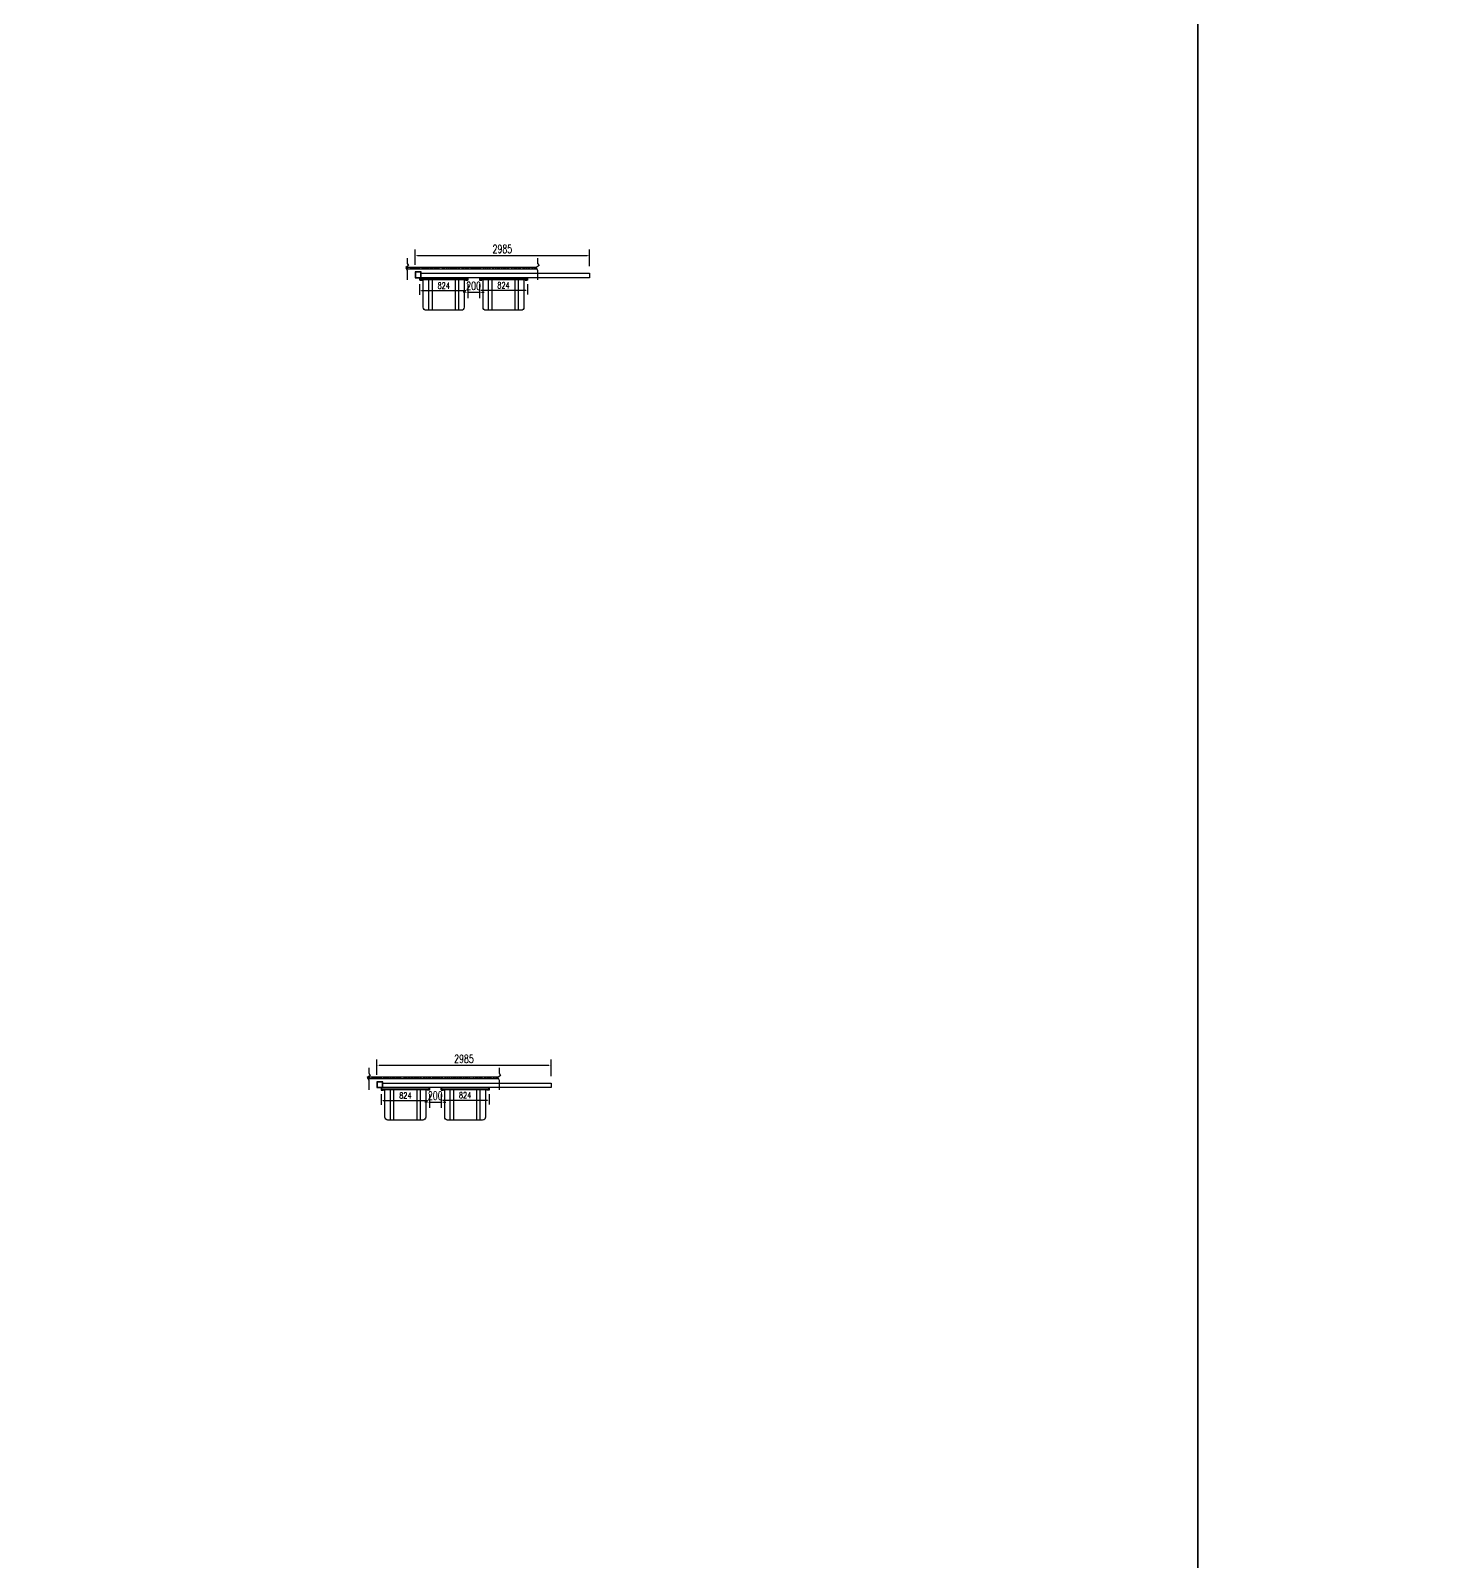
# Model space of a CAD drawing. Extents: x -18540 to 926017, y -610001 to -56924.
# Drawn here: x 91174 to 115090, y -543348 to -517127 of the extents above; entities that cross this region are included whole.
import ezdxf

# ---------------------------------------------------------------- set-up
doc = ezdxf.new("R2010")
doc.units = 0
doc.header["$LTSCALE"] = 10
doc.header["$MEASUREMENT"] = 0
for name, color, linetype in [('BJ02', 2, 'Continuous'), ('L-构造线', 6, 'Continuous'), ('W-STEEL_FRAME钢架', 3, 'Continuous'), ('W-WOOD_FLOOR木地板', 30, 'Continuous'), ('浮箱U槽', 5, 'Continuous')]:
    doc.layers.add(name, color=color, linetype=linetype)
doc.styles.add('STANDARD_T3', font='simplex.shx', dxfattribs={"width": 0.7, "bigfont": 'gbcbig.shx'})
doc.dimstyles.new('W&&30', dxfattribs={"dimtxt": 105, "dimasz": 30, "dimexe": 75, "dimexo": 90, "dimgap": 30, "dimtad": 1, "dimdec": 0, "dimzin": 0, "dimdsep": 46, "dimtxsty": 'STANDARD_T3', "dimcen": 0.09, "dimclrd": 1, "dimclre": 1, "dimclrt": 7, "dimazin": 2, "dimtfac": 1, "dimtdec": 0, "dimtix": 1, "dimtmove": 2, "dimatfit": 3, "dimfxl": 100, "dimtolj": 1, "dimtzin": 0, "dimarcsym": 0})
doc.dimstyles.new('W&&40', dxfattribs={"dimtxt": 140, "dimasz": 40, "dimexe": 100, "dimexo": 120, "dimgap": 40, "dimtad": 1, "dimdec": 0, "dimzin": 0, "dimdsep": 46, "dimtxsty": 'STANDARD_T3', "dimcen": 0.09, "dimclrd": 1, "dimclre": 1, "dimclrt": 7, "dimazin": 2, "dimtfac": 1, "dimtdec": 0, "dimtix": 1, "dimtmove": 2, "dimatfit": 3, "dimfxl": 100, "dimtolj": 1, "dimtzin": 0, "dimarcsym": 0})

# ---------------------------------------------------------------- blocks, each defined once
blk = doc.blocks.new('*D820')
at = {"layer": 'Defpoints', "color": 0, "transparency": 16777216}
for p in [(97840, -521382), (98664, -521382), (98664, -521579)]:
    blk.add_point(p, dxfattribs=at)
at = {"layer": 'W-STEEL_FRAME钢架', "color": 1, "lineweight": -2, "transparency": 16777216}
for p, q in [((97840, -521472), (97840, -521654)), ((98664, -521472), (98664, -521654)), ((97870, -521579), (98634, -521579))]:
    blk.add_line(p, q, dxfattribs=at)
at = {"layer": 'W-STEEL_FRAME钢架', "color": 1, "transparency": 16777216}
for points in [[(97870, -521574), (97870, -521584), (97840, -521579)], [(98634, -521574), (98634, -521584), (98664, -521579)]]:
    blk.add_solid(points, dxfattribs=at)
at = {"layer": 'W-STEEL_FRAME钢架', "color": 7, "transparency": 16777216, "insert": (98252, -521496), "char_height": 105, "attachment_point": 5, "style": 'STANDARD_T3'}
blk.add_mtext('\\A1;824', dxfattribs=at)
blk = doc.blocks.new('*D821')
at = {"layer": 'Defpoints', "color": 0, "transparency": 16777216}
for p in [(98864, -521382), (99688, -521382), (99688, -521574)]:
    blk.add_point(p, dxfattribs=at)
at = {"layer": 'W-STEEL_FRAME钢架', "color": 1, "lineweight": -2, "transparency": 16777216}
for p, q in [((98864, -521472), (98864, -521649)), ((99688, -521472), (99688, -521649)), ((98894, -521574), (99658, -521574))]:
    blk.add_line(p, q, dxfattribs=at)
at = {"layer": 'W-STEEL_FRAME钢架', "color": 1, "transparency": 16777216}
for points in [[(98894, -521569), (98894, -521579), (98864, -521574)], [(99658, -521569), (99658, -521579), (99688, -521574)]]:
    blk.add_solid(points, dxfattribs=at)
at = {"layer": 'W-STEEL_FRAME钢架', "color": 7, "transparency": 16777216, "insert": (99276, -521491), "char_height": 105, "attachment_point": 5, "style": 'STANDARD_T3'}
blk.add_mtext('\\A1;824', dxfattribs=at)
blk = doc.blocks.new('*D822')
at = {"layer": 'Defpoints', "color": 0, "transparency": 16777216}
for p in [(100749, -520977), (97764, -521260), (100749, -521282)]:
    blk.add_point(p, dxfattribs=at)
at = {"layer": '浮箱U槽', "color": 1, "lineweight": -2, "transparency": 16777216}
for p, q in [((97764, -521140), (97764, -520877)), ((97804, -520977), (100709, -520977)), ((100749, -521162), (100749, -520877))]:
    blk.add_line(p, q, dxfattribs=at)
at = {"layer": '浮箱U槽', "color": 1, "transparency": 16777216}
for points in [[(97804, -520970), (97804, -520984), (97764, -520977)], [(100709, -520970), (100709, -520984), (100749, -520977)]]:
    blk.add_solid(points, dxfattribs=at)
at = {"layer": '浮箱U槽', "color": 7, "transparency": 16777216, "insert": (99257, -520867), "char_height": 140, "attachment_point": 5, "style": 'STANDARD_T3'}
blk.add_mtext('\\A1;2985', dxfattribs=at)
blk = doc.blocks.new('*D823')
at = {"layer": 'Defpoints', "color": 0, "transparency": 16777216}
for p in [(98664, -521403), (98864, -521403), (98864, -521609)]:
    blk.add_point(p, dxfattribs=at)
at = {"layer": 'W-WOOD_FLOOR木地板', "color": 1, "lineweight": -2, "transparency": 16777216}
for p, q in [((98664, -521523), (98664, -521709)), ((98864, -521523), (98864, -521709)), ((98624, -521609), (98584, -521609)), ((98664, -521609), (98864, -521609)), ((98904, -521609), (98944, -521609))]:
    blk.add_line(p, q, dxfattribs=at)
at = {"layer": 'W-WOOD_FLOOR木地板', "color": 1, "transparency": 16777216}
for points in [[(98624, -521602), (98624, -521616), (98664, -521609)], [(98904, -521602), (98904, -521616), (98864, -521609)]]:
    blk.add_solid(points, dxfattribs=at)
at = {"layer": 'W-WOOD_FLOOR木地板', "color": 7, "transparency": 16777216, "insert": (98764, -521499), "char_height": 140, "attachment_point": 5, "style": 'STANDARD_T3'}
blk.add_mtext('\\A1;200', dxfattribs=at)
blk = doc.blocks.new('800')
at = {"color": 5, "lineweight": -3}
for p, q in [((-460, 520), (-460, 0)), ((-400, 520), (-400, 0)), ((0, 0), (0, 520)), ((60, 0), (60, 520))]:
    blk.add_line(p, q, dxfattribs=at)
at = {"color": 5}
blk.add_lwpolyline([(200, 550), (200, 520), (150, 520), (-550, 520), (-600, 520), (-600, 550)], close=True, dxfattribs=at)
at = {"color": 5, "lineweight": -3}
blk.add_lwpolyline([(150, 520), (150, 50, -0.414214), (100, 0), (-500, 0, -0.414214), (-550, 50), (-550, 520)], format="xyb", dxfattribs=at)
blk = doc.blocks.new('*D1688')
at = {"layer": 'Defpoints', "color": 0, "transparency": 16777216}
for p in [(97183, -535254), (98007, -535254), (98007, -535451)]:
    blk.add_point(p, dxfattribs=at)
at = {"layer": 'W-STEEL_FRAME钢架', "color": 1, "lineweight": -2, "transparency": 16777216}
for p, q in [((97183, -535344), (97183, -535526)), ((98007, -535344), (98007, -535526)), ((97213, -535451), (97977, -535451))]:
    blk.add_line(p, q, dxfattribs=at)
at = {"layer": 'W-STEEL_FRAME钢架', "color": 1, "transparency": 16777216}
for points in [[(97213, -535446), (97213, -535456), (97183, -535451)], [(97977, -535446), (97977, -535456), (98007, -535451)]]:
    blk.add_solid(points, dxfattribs=at)
at = {"layer": 'W-STEEL_FRAME钢架', "color": 7, "transparency": 16777216, "insert": (97595, -535368), "char_height": 105, "attachment_point": 5, "style": 'STANDARD_T3'}
blk.add_mtext('\\A1;824', dxfattribs=at)
blk = doc.blocks.new('*D1689')
at = {"layer": 'Defpoints', "color": 0, "transparency": 16777216}
for p in [(98207, -535254), (99030, -535254), (99030, -535446)]:
    blk.add_point(p, dxfattribs=at)
at = {"layer": 'W-STEEL_FRAME钢架', "color": 1, "lineweight": -2, "transparency": 16777216}
for p, q in [((98207, -535344), (98207, -535521)), ((99030, -535344), (99030, -535521)), ((98237, -535446), (99000, -535446))]:
    blk.add_line(p, q, dxfattribs=at)
at = {"layer": 'W-STEEL_FRAME钢架', "color": 1, "transparency": 16777216}
for points in [[(98237, -535441), (98237, -535451), (98207, -535446)], [(99000, -535441), (99000, -535451), (99030, -535446)]]:
    blk.add_solid(points, dxfattribs=at)
at = {"layer": 'W-STEEL_FRAME钢架', "color": 7, "transparency": 16777216, "insert": (98618, -535363), "char_height": 105, "attachment_point": 5, "style": 'STANDARD_T3'}
blk.add_mtext('\\A1;824', dxfattribs=at)
blk = doc.blocks.new('*D1690')
at = {"layer": 'Defpoints', "color": 0, "transparency": 16777216}
for p in [(100092, -534849), (97107, -535132), (100092, -535154)]:
    blk.add_point(p, dxfattribs=at)
at = {"layer": '浮箱U槽', "color": 1, "lineweight": -2, "transparency": 16777216}
for p, q in [((97107, -535012), (97107, -534749)), ((97147, -534849), (100052, -534849)), ((100092, -535034), (100092, -534749))]:
    blk.add_line(p, q, dxfattribs=at)
at = {"layer": '浮箱U槽', "color": 1, "transparency": 16777216}
for points in [[(97147, -534842), (97147, -534855), (97107, -534849)], [(100052, -534842), (100052, -534855), (100092, -534849)]]:
    blk.add_solid(points, dxfattribs=at)
at = {"layer": '浮箱U槽', "color": 7, "transparency": 16777216, "insert": (98599, -534739), "char_height": 140, "attachment_point": 5, "style": 'STANDARD_T3'}
blk.add_mtext('\\A1;2985', dxfattribs=at)
blk = doc.blocks.new('*D1691')
at = {"layer": 'Defpoints', "color": 0, "transparency": 16777216}
for p in [(98007, -535275), (98207, -535275), (98207, -535481)]:
    blk.add_point(p, dxfattribs=at)
at = {"layer": 'W-WOOD_FLOOR木地板', "color": 1, "lineweight": -2, "transparency": 16777216}
for p, q in [((98007, -535395), (98007, -535581)), ((98207, -535395), (98207, -535581)), ((97967, -535481), (97927, -535481)), ((98007, -535481), (98207, -535481)), ((98247, -535481), (98287, -535481))]:
    blk.add_line(p, q, dxfattribs=at)
at = {"layer": 'W-WOOD_FLOOR木地板', "color": 1, "transparency": 16777216}
for points in [[(97967, -535474), (97967, -535487), (98007, -535481)], [(98247, -535474), (98247, -535487), (98207, -535481)]]:
    blk.add_solid(points, dxfattribs=at)
at = {"layer": 'W-WOOD_FLOOR木地板', "color": 7, "transparency": 16777216, "insert": (98107, -535371), "char_height": 140, "attachment_point": 5, "style": 'STANDARD_T3'}
blk.add_mtext('\\A1;200', dxfattribs=at)

msp = doc.modelspace()

# ---------------------------------------------------------------- hatches: boundary and pattern name
at = {"layer": 'W-WOOD_FLOOR木地板', "true_color": 0xcd6928}
h = msp.add_hatch(dxfattribs=at)
h.set_pattern_fill('木材', color=32, scale=10)
h.set_pattern_definition([(50, (-345940.265, -345516.665), (25.923532, 93.1234154), [600, -80, 200, -40]), (50, (-345887.065, -345496.665), (-66.465069, 3.554523), [120, -13.2, 240, -30]), (50, (-345920.265, -345482.665), (113.1698317, 176.5639521), [320, -56, 160, -40])])
edge = h.paths.add_edge_path()
edge.add_line((97606.2, -521182.9), (97600.2, -521187.1))
edge.add_line((97600.2, -521187.1), (97610.3, -521206.9))
edge.add_line((97610.3, -521206.9), (97837.8, -521206.9))
edge.add_line((97837.8, -521206.9), (97837.8, -521205.5))
edge.add_line((97837.8, -521205.5), (97853, -521205.5))
edge.add_arc((97853, -521208.5), 3, 31.86817, 90.00167, ccw=False)
edge.add_line((97855.6, -521206.9), (97860, -521206.9))
edge.add_arc((97862.5, -521208.5), 3, 90.00167, 148.13183, ccw=False)
edge.add_line((97862.5, -521205.5), (97872.8, -521205.5))
edge.add_line((97872.8, -521205.5), (97872.8, -521206.9))
edge.add_line((97872.8, -521206.9), (98237.8, -521206.9))
edge.add_line((98237.8, -521206.9), (98237.8, -521205.5))
edge.add_line((98237.8, -521205.5), (98253, -521205.5))
edge.add_arc((98253, -521208.5), 3, 31.86817, 90.00167, ccw=False)
edge.add_line((98255.6, -521206.9), (98260, -521206.9))
edge.add_arc((98262.5, -521208.5), 3, 90.00167, 148.13183, ccw=False)
edge.add_line((98262.5, -521205.5), (98272.8, -521205.5))
edge.add_line((98272.8, -521205.5), (98272.8, -521206.9))
edge.add_line((98272.8, -521206.9), (98637.8, -521206.9))
edge.add_line((98637.8, -521206.9), (98637.8, -521205.5))
edge.add_line((98637.8, -521205.5), (98653, -521205.5))
edge.add_arc((98653, -521208.5), 3, 31.86817, 90.00167, ccw=False)
edge.add_line((98655.6, -521206.9), (98660, -521206.9))
edge.add_arc((98662.5, -521208.5), 3, 90.00167, 148.13183, ccw=False)
edge.add_line((98662.5, -521205.5), (98672.8, -521205.5))
edge.add_line((98672.8, -521205.5), (98672.8, -521206.9))
edge.add_line((98672.8, -521206.9), (99037.8, -521206.9))
edge.add_line((99037.8, -521206.9), (99037.8, -521205.5))
edge.add_line((99037.8, -521205.5), (99053, -521205.5))
edge.add_arc((99053, -521208.5), 3, 31.86817, 90.00167, ccw=False)
edge.add_line((99055.6, -521206.9), (99060, -521206.9))
edge.add_arc((99062.5, -521208.5), 3, 90.00167, 148.13183, ccw=False)
edge.add_line((99062.5, -521205.5), (99072.8, -521205.5))
edge.add_line((99072.8, -521205.5), (99072.8, -521206.9))
edge.add_line((99072.8, -521206.9), (99437.8, -521206.9))
edge.add_line((99437.8, -521206.9), (99437.8, -521205.5))
edge.add_line((99437.8, -521205.5), (99453, -521205.5))
edge.add_arc((99453, -521208.5), 3, 31.86817, 90.00167, ccw=False)
edge.add_line((99455.6, -521206.9), (99460, -521206.9))
edge.add_arc((99462.5, -521208.5), 3, 90.00167, 148.13183, ccw=False)
edge.add_line((99462.5, -521205.5), (99472.8, -521205.5))
edge.add_line((99472.8, -521205.5), (99472.8, -521206.9))
edge.add_line((99472.8, -521206.9), (99839.5, -521206.9))
edge.add_line((99839.5, -521206.9), (99839.5, -521182.9))
edge.add_line((99839.5, -521182.9), (97606.2, -521182.9))
h = msp.add_hatch(dxfattribs=at)
h.set_pattern_fill('木材', color=32, scale=10)
h.set_pattern_definition([(50, (-346598.106, -359388.59), (25.923532, 93.1234154), [600, -80, 200, -40]), (50, (-346544.906, -359368.59), (-66.465069, 3.554523), [120, -13.2, 240, -30]), (50, (-346578.106, -359354.59), (113.1698317, 176.5639521), [320, -56, 160, -40])])
edge = h.paths.add_edge_path()
edge.add_line((96948.4, -535054.8), (96942.4, -535059.1))
edge.add_line((96942.4, -535059.1), (96952.4, -535078.8))
edge.add_line((96952.4, -535078.8), (97179.9, -535078.8))
edge.add_line((97179.9, -535078.8), (97179.9, -535077.4))
edge.add_line((97179.9, -535077.4), (97195.2, -535077.4))
edge.add_arc((97195.2, -535080.4), 3, 31.86817, 90.00167, ccw=False)
edge.add_line((97197.7, -535078.8), (97202.1, -535078.8))
edge.add_arc((97204.7, -535080.4), 3, 90.00167, 148.13183, ccw=False)
edge.add_line((97204.7, -535077.4), (97214.9, -535077.4))
edge.add_line((97214.9, -535077.4), (97214.9, -535078.8))
edge.add_line((97214.9, -535078.8), (97579.9, -535078.8))
edge.add_line((97579.9, -535078.8), (97579.9, -535077.4))
edge.add_line((97579.9, -535077.4), (97595.2, -535077.4))
edge.add_arc((97595.2, -535080.4), 3, 31.86817, 90.00167, ccw=False)
edge.add_line((97597.7, -535078.8), (97602.1, -535078.8))
edge.add_arc((97604.7, -535080.4), 3, 90.00167, 148.13183, ccw=False)
edge.add_line((97604.7, -535077.4), (97614.9, -535077.4))
edge.add_line((97614.9, -535077.4), (97614.9, -535078.8))
edge.add_line((97614.9, -535078.8), (97979.9, -535078.8))
edge.add_line((97979.9, -535078.8), (97979.9, -535077.4))
edge.add_line((97979.9, -535077.4), (97995.2, -535077.4))
edge.add_arc((97995.2, -535080.4), 3, 31.86817, 90.00167, ccw=False)
edge.add_line((97997.7, -535078.8), (98002.1, -535078.8))
edge.add_arc((98004.7, -535080.4), 3, 90.00167, 148.13183, ccw=False)
edge.add_line((98004.7, -535077.4), (98014.9, -535077.4))
edge.add_line((98014.9, -535077.4), (98014.9, -535078.8))
edge.add_line((98014.9, -535078.8), (98379.9, -535078.8))
edge.add_line((98379.9, -535078.8), (98379.9, -535077.4))
edge.add_line((98379.9, -535077.4), (98395.2, -535077.4))
edge.add_arc((98395.2, -535080.4), 3, 31.86817, 90.00167, ccw=False)
edge.add_line((98397.7, -535078.8), (98402.1, -535078.8))
edge.add_arc((98404.7, -535080.4), 3, 90.00167, 148.13183, ccw=False)
edge.add_line((98404.7, -535077.4), (98414.9, -535077.4))
edge.add_line((98414.9, -535077.4), (98414.9, -535078.8))
edge.add_line((98414.9, -535078.8), (98779.9, -535078.8))
edge.add_line((98779.9, -535078.8), (98779.9, -535077.4))
edge.add_line((98779.9, -535077.4), (98795.2, -535077.4))
edge.add_arc((98795.2, -535080.4), 3, 31.86817, 90.00167, ccw=False)
edge.add_line((98797.7, -535078.8), (98802.1, -535078.8))
edge.add_arc((98804.7, -535080.4), 3, 90.00167, 148.13183, ccw=False)
edge.add_line((98804.7, -535077.4), (98814.9, -535077.4))
edge.add_line((98814.9, -535077.4), (98814.9, -535078.8))
edge.add_line((98814.9, -535078.8), (99181.7, -535078.8))
edge.add_line((99181.7, -535078.8), (99181.7, -535054.8))
edge.add_line((99181.7, -535054.8), (96948.4, -535054.8))

# ---------------------------------------------------------------- linework, layer by layer
at = {"color": 2}
for points in [[(97864.4, -521260.1), (97764.4, -521260.1), (97764.4, -521360.1), (97864.4, -521360.1)], [(97859.4, -521265.1), (97769.4, -521265.1), (97769.4, -521355.1), (97859.4, -521355.1)], [(97206.6, -535132), (97106.6, -535132), (97106.6, -535232), (97206.6, -535232)], [(97201.6, -535137), (97111.6, -535137), (97111.6, -535227), (97201.6, -535227)]]:
    msp.add_lwpolyline(points, close=True, dxfattribs=at)
at = {"color": 4}
for points in [[(97840.4, -521360.1), (97840.4, -521403.1), (97880.4, -521403.1), (97880.4, -521399.1), (97844.4, -521399.1), (97844.4, -521364.1), (97880.4, -521364.1), (97880.4, -521360.1)], [(98664.5, -521360.1), (98664.5, -521403.1), (98624.5, -521403.1), (98624.5, -521399.1), (98660.5, -521399.1), (98660.5, -521364.1), (98624.5, -521364.1), (98624.5, -521360.1)], [(98864.4, -521360.1), (98864.4, -521403.1), (98904.4, -521403.1), (98904.4, -521399.1), (98868.4, -521399.1), (98868.4, -521364.1), (98904.4, -521364.1), (98904.4, -521360.1)], [(99687.9, -521360.2), (99687.9, -521403.2), (99647.9, -521403.2), (99647.9, -521399.2), (99683.9, -521399.2), (99683.9, -521364.2), (99647.9, -521364.2), (99647.9, -521360.2)], [(97182.6, -535232), (97182.6, -535275), (97222.6, -535275), (97222.6, -535271), (97186.6, -535271), (97186.6, -535236), (97222.6, -535236), (97222.6, -535232)], [(98006.6, -535232), (98006.6, -535275), (97966.6, -535275), (97966.6, -535271), (98002.6, -535271), (98002.6, -535236), (97966.6, -535236), (97966.6, -535232)], [(98206.5, -535232), (98206.5, -535275), (98246.5, -535275), (98246.5, -535271), (98210.5, -535271), (98210.5, -535236), (98246.5, -535236), (98246.5, -535232)], [(99030.1, -535232.1), (99030.1, -535275.1), (98990.1, -535275.1), (98990.1, -535271.1), (99026.1, -535271.1), (99026.1, -535236.1), (98990.1, -535236.1), (98990.1, -535232.1)]]:
    msp.add_lwpolyline(points, close=True, dxfattribs=at)
at = {"color": 1, "lineweight": -3}
for points in [[(97864.4, -521282.1), (100749.4, -521282.1), (100749.4, -521360.1), (97864.4, -521360.1)], [(97206.6, -535154), (100091.6, -535154), (100091.6, -535232), (97206.6, -535232)]]:
    msp.add_lwpolyline(points, close=True, dxfattribs=at)
at = {"layer": 'BJ02'}
msp.add_lwpolyline([(67937.1, -490906.1), (111175.6, -490906.1), (111175.6, -545966.6), (67937.1, -545966.6)], close=True, dxfattribs=at)
at = {"layer": 'L-构造线'}
msp.add_lwpolyline([(111175.6, -490906.1), (163556.4, -490906.1), (163556.4, -610000.5), (111175.6, -610000.5)], close=True, dxfattribs=at)
at = {"layer": 'W-WOOD_FLOOR木地板', "color": 1}
for points in [[(97625.2, -521023.9), (97625.2, -521115.3), (97651, -521151.6), (97601, -521187.1), (97625.2, -521234.8), (97625.2, -521398.8)], [(99859.8, -521023.9), (99859.8, -521115.3), (99885.6, -521151.6), (99835.6, -521187.1), (99859.8, -521234.8), (99859.8, -521398.8)], [(96967.3, -534895.9), (96967.3, -534987.2), (96993.1, -535023.5), (96943.1, -535059.1), (96967.3, -535106.7), (96967.3, -535270.7)], [(99201.9, -534895.9), (99201.9, -534987.2), (99227.7, -535023.5), (99177.7, -535059.1), (99201.9, -535106.7), (99201.9, -535270.7)]]:
    msp.add_lwpolyline(points, dxfattribs=at)
at = {"layer": 'W-WOOD_FLOOR木地板'}
for points in [[(99841.5, -521182.9), (97606.2, -521182.9)], [(97610.3, -521206.9), (99845.6, -521206.9)], [(99839.5, -521206.9), (99839.5, -521182.9)], [(99183.7, -535054.8), (96948.4, -535054.8)], [(96952.4, -535078.8), (99187.8, -535078.8)], [(99181.7, -535078.8), (99181.7, -535054.8)]]:
    msp.add_lwpolyline(points, dxfattribs=at)

# ---------------------------------------------------------------- block references
at = {"layer": '浮箱U槽'}
for p in [(98452.5, -521916.7), (99476.4, -521916.7), (97794.6, -535788.6), (98818.6, -535788.6)]:
    msp.add_blockref('800', p, dxfattribs=at)

# ---------------------------------------------------------------- dimensions: what is measured, and where the dimension line sits
at = {"layer": 'W-STEEL_FRAME钢架'}
for base, p1, p2, picture, middle in [((98664.5, -521578.8), (97840.4, -521381.6), (98664.5, -521381.6), '*D820', (98252.4, -521496.3)), ((99687.9354, -521573.6615), (98864.3804, -521381.5795), (99687.9354, -521381.6648), '*D821', (99276.1579, -521491.1615)), ((98006.6, -535450.7), (97182.6, -535253.5), (98006.6, -535253.5), '*D1688', (97594.6, -535368.2)), ((99030.1, -535445.6), (98206.5, -535253.5), (99030.1, -535253.6), '*D1689', (98618.3, -535363.1))]:
    dim = msp.add_linear_dim(base=base, p1=p1, p2=p2, dimstyle='W&&30', dxfattribs=at)
    dim.commit()
    dim.dimension.update_dxf_attribs({"geometry": picture, "text_midpoint": middle})
at = {"layer": 'W-WOOD_FLOOR木地板'}
for base, p1, p2, picture, middle in [((98864.4, -521608.9), (98664.5, -521403.1), (98864.4, -521403.1), '*D823', (98764.4, -521498.9)), ((98206.5, -535480.8), (98006.6, -535275), (98206.5, -535275), '*D1691', (98106.6, -535370.8))]:
    dim = msp.add_linear_dim(base=base, p1=p1, p2=p2, dimstyle='W&&40', dxfattribs=at)
    dim.commit()
    dim.dimension.update_dxf_attribs({"geometry": picture, "text_midpoint": middle})
at = {"layer": '浮箱U槽'}
for base, p1, p2, picture, middle in [((100749.4, -520976.9), (97764.4, -521260.1), (100749.4, -521282.1), '*D822', (99256.9, -520866.9)), ((100091.6, -534848.8), (97106.6, -535132), (100091.6, -535154), '*D1690', (98599.1, -534738.8))]:
    dim = msp.add_linear_dim(base=base, p1=p1, p2=p2, angle=180, dimstyle='W&&40', dxfattribs=at)
    dim.commit()
    dim.dimension.update_dxf_attribs({"geometry": picture, "text_midpoint": middle})

doc.saveas('drawing.dxf')
